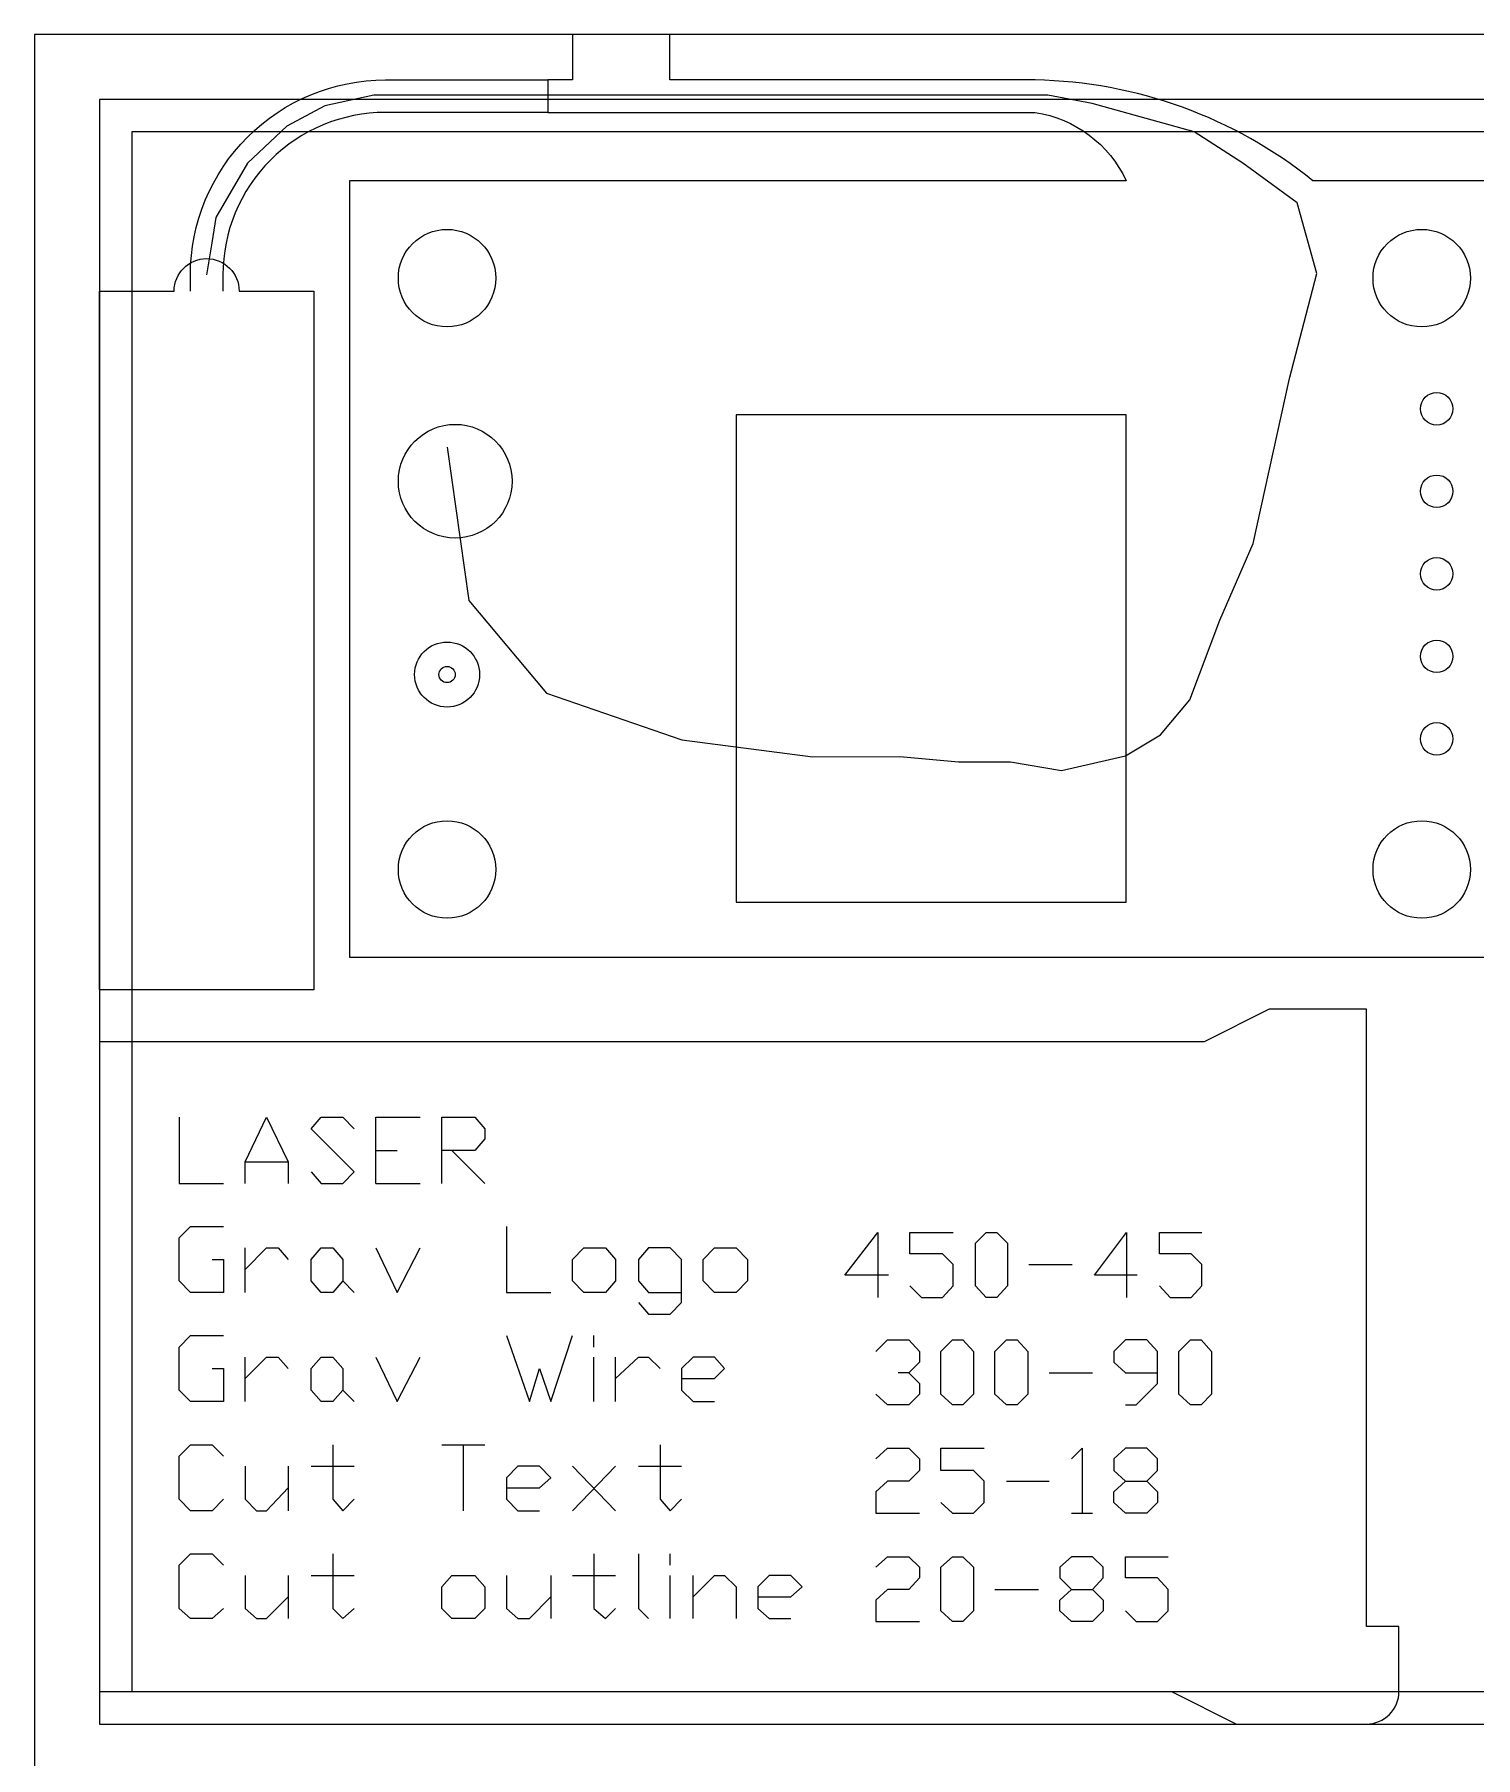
# Model space of a CAD drawing. Header units: millimetres. Extents: x 0 to 85, y -110 to 0.
# Drawn here: x 0 to 44.4, y -53 to 0 of the extents above; entities that cross this region are included whole.
import ezdxf

# ---------------------------------------------------------------- set-up
doc = ezdxf.new("R2010")
doc.units = ezdxf.units.MM
doc.header["$LTSCALE"] = 25.4
for name, color, linetype, lineweight in [('cutting', 7, 'Continuous', 5), ('helper', 1, 'Continuous', 5), ('writing', 5, 'Continuous', 5)]:
    doc.layers.add(name, color=color, linetype=linetype, lineweight=lineweight)

msp = doc.modelspace()

# ---------------------------------------------------------------- linework, layer by layer
at = {"layer": 'cutting'}
msp.add_lwpolyline([(0, 0), (0, -54), (85, -54), (85, 0)], close=True, dxfattribs=at)
for points in [[(16.558, 0), (16.558, -1.4), (15.8, -1.4), (15.8, -2.4), (30.8, -2.4, -0.250792), (33.602, -4.5), (9.7, -4.5), (9.7, -28.4), (45.5, -28.4)], [(45.5, -4.5), (39.349, -4.5, 0.165768), (30.8, -1.4), (19.558, -1.4), (19.558, 0)], [(16.193, -31), (2, -31), (2, -51), (35, -51), (37, -52), (41, -52), (41, -52, 0.414214), (42, -51), (42, -50), (42, -49), (41, -49), (41, -49), (41, -49), (41, -31), (41, -30), (38, -30), (36, -31), (16.193, -31)]]:
    msp.add_lwpolyline(points, format="xyb", dxfattribs=at)
msp.add_lwpolyline([(6.3, -7.9), (8.6, -7.9), (8.6, -29.4), (2, -29.4), (2, -7.9), (4.3, -7.9, -1)], format="xyb", close=True, dxfattribs=at)
at = {"layer": 'helper'}
msp.add_lwpolyline([(4.8, -7.9), (4.8, -7.4, -0.414214), (10.8, -1.4), (15.8, -1.4), (15.8, -2.4), (10.8, -2.4, 0.414214), (5.8, -7.4), (5.8, -7.9)], format="xyb", dxfattribs=at)
for points in [[(2, -2), (2, -52), (83, -52), (83, -2)], [(3, -3), (3, -51), (82, -51), (82, -3)], [(33.602, -26.702), (33.602, -11.702), (21.602, -11.702), (21.602, -26.702)]]:
    msp.add_lwpolyline(points, close=True, dxfattribs=at)
msp.add_lwpolyline([(12.7, -12.7), (13.37, -17.424), (15.756, -20.273), (19.925, -21.712), (23.957, -22.234), (26.635, -22.221), (28.439, -22.386), (30.04, -22.386), (31.613, -22.655), (33.581, -22.206), (34.655, -21.56), (35.558, -20.483), (36.488, -18.03), (37.51, -15.663), (38.625, -10.59), (39.471, -7.36), (38.869, -5.186), (37.194, -3.964), (35.694, -3), (32.561, -2.127), (31.191, -1.869), (29.597, -1.869), (10.441, -1.869), (8.935, -2.196), (7.768, -2.818), (6.557, -3.965), (5.586, -5.635), (5.46, -6.413), (5.3, -7.4)], dxfattribs=at)
for centre, radius in [((12.7, -7.5), 1.5), ((42.7, -7.5), 1.5), ((43.16, -11.52), 0.5), ((12.95, -13.75), 1.75), ((43.16, -14.06), 0.5), ((43.16, -16.6), 0.5), ((12.7, -19.7), 1), ((43.16, -19.14), 0.5), ((12.7, -19.7), 0.25), ((43.16, -21.68), 0.5), ((12.7, -25.7), 1.5), ((42.7, -25.7), 1.5)]:
    msp.add_circle(centre, radius, dxfattribs=at)
at = {"layer": 'writing', "color": 5, "lineweight": 0}
for points in [[(4.45, -33.327), (4.45, -35.36), (5.82, -35.36)], [(6.483, -35.36), (6.483, -34.697), (7.146, -33.327), (7.808, -34.697), (7.808, -35.36)], [(8.516, -35.006), (8.825, -35.36), (9.488, -35.36), (9.842, -35.006), (8.516, -33.681), (8.825, -33.327), (9.488, -33.327), (9.842, -33.681)], [(10.504, -35.36), (10.504, -33.327), (11.875, -33.327)], [(12.538, -35.36), (12.538, -33.327), (13.554, -33.327), (13.863, -33.681), (13.863, -33.99), (13.554, -34.344), (12.538, -34.344)], [(10.504, -34.344), (11.167, -34.344)], [(12.847, -34.344), (13.863, -35.36)], [(6.483, -34.697), (7.808, -34.697)], [(10.504, -35.36), (11.875, -35.36)], [(5.466, -37.702), (5.82, -37.702), (5.82, -38.719), (4.803, -38.719), (4.45, -38.365), (4.45, -37.039), (4.803, -36.686), (5.82, -36.686)], [(14.526, -36.686), (14.526, -38.719), (15.896, -38.719)], [(6.483, -38.719), (6.483, -37.349)], [(6.483, -38.012), (7.146, -37.349), (7.499, -37.349), (7.808, -37.702)], [(10.504, -37.349), (11.167, -38.719), (11.875, -37.349)], [(18.592, -39.028), (18.902, -39.382), (19.565, -39.382), (19.918, -39.028), (19.918, -37.702), (19.565, -37.349), (18.902, -37.349), (18.592, -37.702), (18.592, -38.365), (18.902, -38.719), (19.918, -38.719)], [(9.488, -38.365), (9.842, -38.719)], [(5.466, -41.061), (5.82, -41.061), (5.82, -42.078), (4.803, -42.078), (4.45, -41.724), (4.45, -40.398), (4.803, -40.045), (5.82, -40.045)], [(14.526, -40.045), (15.233, -42.078), (15.543, -41.061), (15.896, -42.078), (16.559, -40.045)], [(17.222, -40.398), (17.222, -40.045)], [(6.483, -42.078), (6.483, -40.708)], [(6.483, -41.371), (7.146, -40.708), (7.499, -40.708), (7.808, -41.061)], [(10.504, -40.708), (11.167, -42.078), (11.875, -40.708)], [(17.222, -42.078), (17.222, -40.708)], [(17.885, -42.078), (17.885, -40.708)], [(17.885, -41.371), (18.592, -40.708), (18.902, -40.708), (19.255, -41.061)], [(19.918, -41.371), (20.935, -41.371), (21.244, -41.061), (20.935, -40.708), (20.272, -40.708), (19.918, -41.061), (19.918, -41.724), (20.272, -42.078), (20.935, -42.078)], [(9.488, -41.724), (9.842, -42.078)], [(5.82, -45.083), (5.466, -45.437), (4.803, -45.437), (4.45, -45.083), (4.45, -43.757), (4.803, -43.404), (5.466, -43.404), (5.82, -43.757)], [(9.179, -43.404), (9.179, -45.083), (9.488, -45.437), (9.842, -45.083)], [(12.538, -43.404), (13.863, -43.404)], [(13.2, -43.404), (13.2, -45.437)], [(19.255, -43.404), (19.255, -45.083), (19.565, -45.437), (19.918, -45.083)], [(6.483, -44.067), (6.483, -45.083), (6.836, -45.437), (7.146, -45.437), (7.808, -44.73)], [(7.808, -44.067), (7.808, -45.437)], [(8.516, -44.067), (9.842, -44.067)], [(14.526, -44.73), (15.543, -44.73), (15.896, -44.42), (15.543, -44.067), (14.88, -44.067), (14.526, -44.42), (14.526, -45.083), (14.88, -45.437), (15.543, -45.437)], [(16.559, -45.437), (17.885, -44.067)], [(16.559, -44.067), (17.885, -45.437)], [(18.592, -44.067), (19.918, -44.067)], [(5.82, -48.442), (5.466, -48.752), (4.803, -48.752), (4.45, -48.442), (4.45, -47.116), (4.803, -46.763), (5.466, -46.763), (5.82, -47.116)], [(9.179, -46.763), (9.179, -48.442), (9.488, -48.752), (9.842, -48.442)], [(17.222, -46.763), (17.222, -48.442), (17.576, -48.752), (17.885, -48.442)], [(18.592, -46.763), (18.592, -48.442), (18.902, -48.752)], [(19.565, -47.116), (19.565, -46.763)], [(6.483, -47.426), (6.483, -48.442), (6.836, -48.752), (7.146, -48.752), (7.808, -48.089)], [(7.808, -47.426), (7.808, -48.752)], [(8.516, -47.426), (9.842, -47.426)], [(14.526, -47.426), (14.526, -48.442), (14.88, -48.752), (15.233, -48.752), (15.896, -48.089)], [(15.896, -47.426), (15.896, -48.752)], [(16.559, -47.426), (17.885, -47.426)], [(19.565, -48.752), (19.565, -47.426)], [(20.272, -48.752), (20.272, -47.426)], [(20.272, -48.089), (20.935, -47.426), (21.244, -47.426), (21.598, -47.779), (21.598, -48.752)], [(22.261, -48.089), (23.277, -48.089), (23.631, -47.779), (23.277, -47.426), (22.614, -47.426), (22.261, -47.779), (22.261, -48.442), (22.614, -48.752), (23.277, -48.752)]]:
    msp.add_lwpolyline(points, dxfattribs=at)
at = {"layer": 'writing', "lineweight": 0}
for points in [[(26.286, -38.183), (24.946, -38.183), (25.958, -36.873), (25.958, -38.868)], [(26.941, -38.511), (27.299, -38.868), (27.954, -38.868), (28.281, -38.511), (28.281, -37.856), (27.954, -37.528), (26.941, -37.528), (26.941, -36.873), (28.281, -36.873)], [(33.94, -38.183), (32.63, -38.183), (33.612, -36.873), (33.612, -38.868)], [(34.625, -38.511), (34.953, -38.868), (35.608, -38.868), (35.935, -38.511), (35.935, -37.856), (35.608, -37.528), (34.625, -37.528), (34.625, -36.873), (35.935, -36.873)], [(30.604, -37.856), (31.945, -37.856)], [(25.9, -40.536), (26.257, -40.179), (26.912, -40.179), (27.24, -40.536), (27.24, -40.864), (26.912, -41.191), (26.585, -41.191)], [(33.583, -42.174), (33.911, -42.174), (34.566, -41.519), (34.566, -40.536), (34.239, -40.179), (33.583, -40.179), (33.226, -40.536), (33.226, -40.864), (33.583, -41.191), (34.566, -41.191)], [(26.912, -41.191), (27.24, -41.519), (27.24, -41.846), (26.912, -42.174), (26.257, -42.174), (25.9, -41.846)], [(31.231, -41.191), (32.571, -41.191)], [(25.9, -43.842), (26.257, -43.514), (26.912, -43.514), (27.24, -43.842), (27.24, -44.199), (26.912, -44.527), (26.257, -44.527), (25.9, -44.854), (25.9, -45.51), (27.24, -45.51)], [(27.895, -45.182), (28.252, -45.51), (28.908, -45.51), (29.235, -45.182), (29.235, -44.527), (28.908, -44.199), (27.895, -44.199), (27.895, -43.514), (29.235, -43.514)], [(31.916, -43.842), (32.243, -43.514), (32.243, -45.51)], [(33.583, -45.51), (33.226, -45.182), (33.226, -44.854), (33.583, -44.527), (34.239, -44.527), (34.566, -44.199), (34.566, -43.842), (34.239, -43.514), (33.583, -43.514), (33.226, -43.842), (33.226, -44.199), (33.583, -44.527)], [(29.92, -44.527), (31.231, -44.527)], [(34.239, -44.527), (34.566, -44.854), (34.566, -45.182), (34.239, -45.51), (33.583, -45.51)], [(31.916, -45.51), (32.571, -45.51)], [(25.9, -47.177), (26.257, -46.85), (26.912, -46.85), (27.24, -47.177), (27.24, -47.505), (26.912, -47.862), (26.257, -47.862), (25.9, -48.19), (25.9, -48.845), (27.24, -48.845)], [(31.916, -48.845), (31.558, -48.518), (31.558, -48.19), (31.916, -47.862), (32.571, -47.862), (32.898, -47.505), (32.898, -47.177), (32.571, -46.85), (31.916, -46.85), (31.558, -47.177), (31.558, -47.505), (31.916, -47.862)], [(33.583, -48.518), (33.911, -48.845), (34.566, -48.845), (34.894, -48.518), (34.894, -47.862), (34.566, -47.505), (33.583, -47.505), (33.583, -46.85), (34.894, -46.85)], [(29.563, -47.862), (30.903, -47.862)], [(32.571, -47.862), (32.898, -48.19), (32.898, -48.518), (32.571, -48.845), (31.916, -48.845)]]:
    msp.add_lwpolyline(points, dxfattribs=at)
for points in [[(29.294, -38.868), (28.966, -38.511), (28.966, -37.2), (29.294, -36.873), (29.622, -36.873), (29.949, -37.2), (29.949, -38.511), (29.622, -38.868), (29.294, -38.868)], [(28.252, -42.174), (27.895, -41.846), (27.895, -40.536), (28.252, -40.179), (28.58, -40.179), (28.908, -40.536), (28.908, -41.846), (28.58, -42.174), (28.252, -42.174)], [(29.92, -42.174), (29.563, -41.846), (29.563, -40.536), (29.92, -40.179), (30.248, -40.179), (30.575, -40.536), (30.575, -41.846), (30.248, -42.174), (29.92, -42.174)], [(35.579, -42.174), (35.221, -41.846), (35.221, -40.536), (35.579, -40.179), (35.906, -40.179), (36.234, -40.536), (36.234, -41.846), (35.906, -42.174), (35.579, -42.174)], [(28.252, -48.845), (27.895, -48.518), (27.895, -47.177), (28.252, -46.85), (28.58, -46.85), (28.908, -47.177), (28.908, -48.518), (28.58, -48.845), (28.252, -48.845)]]:
    msp.add_lwpolyline(points, close=True, dxfattribs=at)
at = {"layer": 'writing', "color": 5, "lineweight": 0}
for points in [[(9.179, -38.719), (8.825, -38.719), (8.516, -38.365), (8.516, -37.702), (8.825, -37.349), (9.179, -37.349), (9.488, -37.702), (9.488, -38.365), (9.179, -38.719)], [(17.576, -38.719), (16.913, -38.719), (16.559, -38.365), (16.559, -37.702), (16.913, -37.349), (17.576, -37.349), (17.885, -37.702), (17.885, -38.365), (17.576, -38.719)], [(21.598, -38.719), (20.935, -38.719), (20.581, -38.365), (20.581, -37.702), (20.935, -37.349), (21.598, -37.349), (21.951, -37.702), (21.951, -38.365), (21.598, -38.719)], [(9.179, -42.078), (8.825, -42.078), (8.516, -41.724), (8.516, -41.061), (8.825, -40.708), (9.179, -40.708), (9.488, -41.061), (9.488, -41.724), (9.179, -42.078)], [(13.554, -48.752), (12.847, -48.752), (12.538, -48.442), (12.538, -47.779), (12.847, -47.426), (13.554, -47.426), (13.863, -47.779), (13.863, -48.442), (13.554, -48.752)]]:
    msp.add_lwpolyline(points, close=True, dxfattribs=at)

doc.saveas('drawing.dxf')
